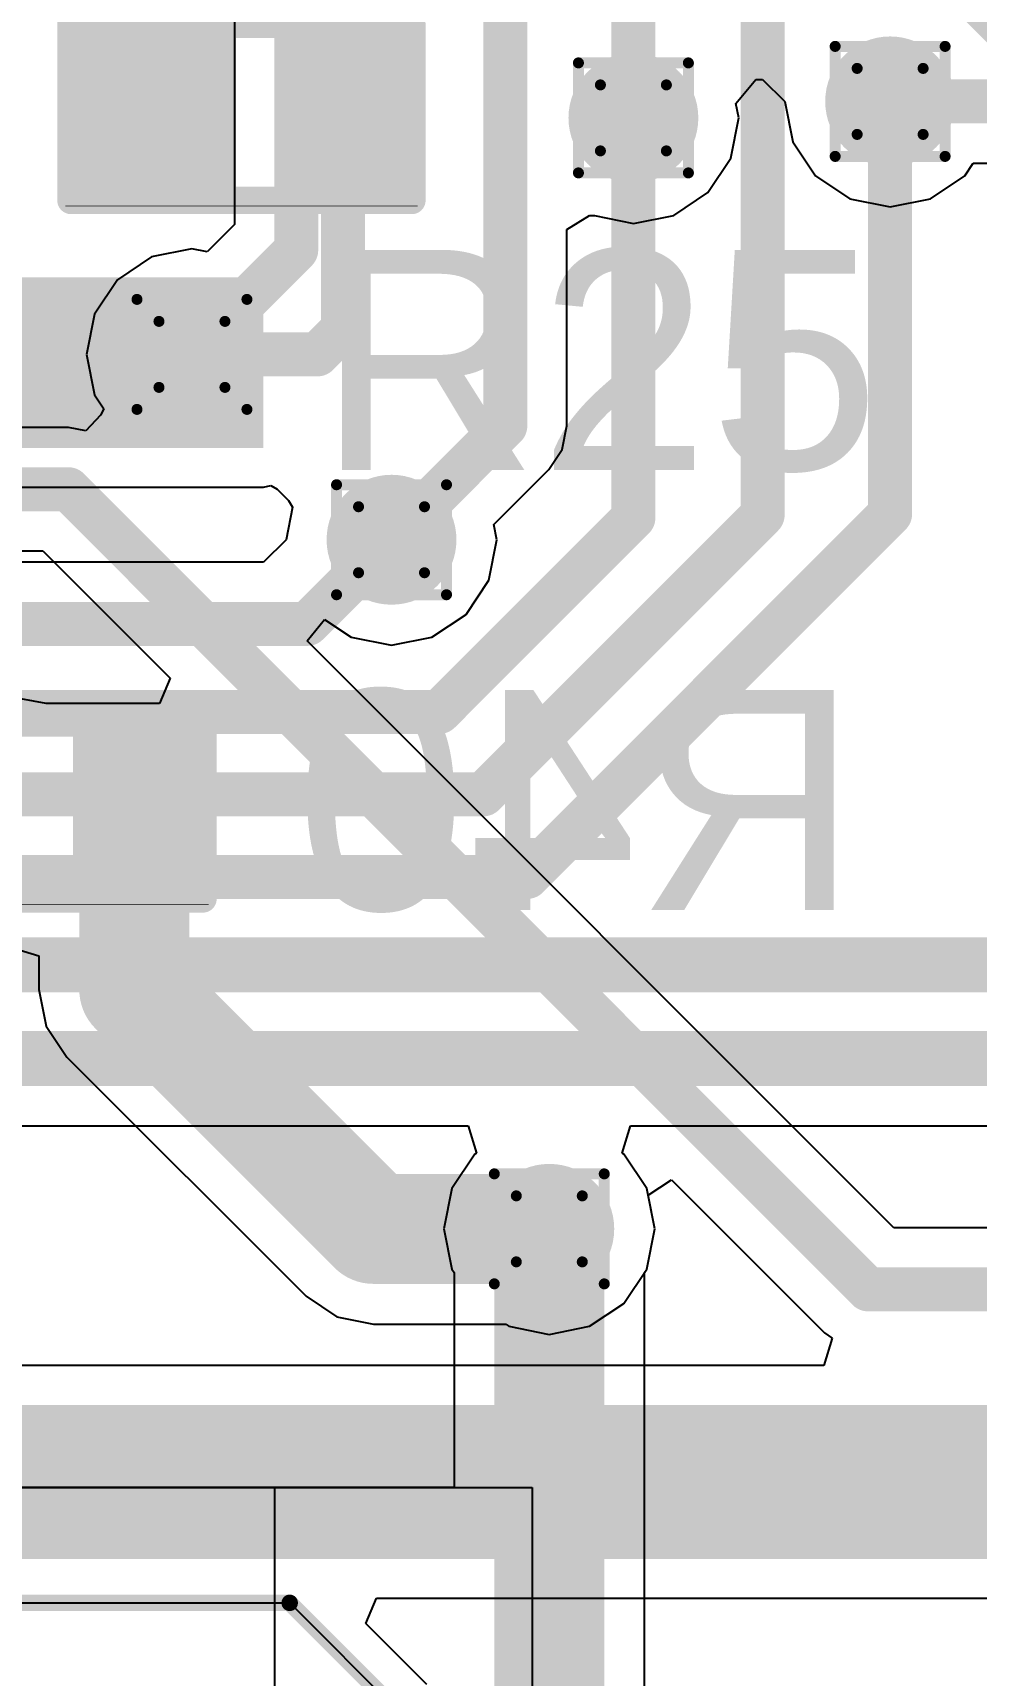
# Model space of a CAD drawing. Header units: inches. Extents: x -8 to 210, y -39 to 109.
# Drawn here: x 15.67 to 20.03, y 23.97 to 31.56 of the extents above; entities that cross this region are included whole.
import ezdxf

# ---------------------------------------------------------------- set-up
doc = ezdxf.new("R2010")
doc.units = ezdxf.units.IN
for name, color, linetype in [('Bottom Layer', 5, 'Continuous'), ('Bottom Overlay', 54, 'Continuous'), ('Bottom Paste', 16, 'Continuous'), ('Bottom Solder', 6, 'Continuous'), ('Drill Drawing', 1, 'Continuous'), ('Multi-Layer', 9, 'Continuous'), ('Top Board_outline-Bottom 3D Body', 216, 'Continuous'), ('Top Layer', 1, 'Continuous'), ('Top Overlay', 2, 'Continuous'), ('Top Paste', 8, 'Continuous'), ('Top Solder', 216, 'Continuous'), ('Via Holes', 16, 'Continuous')]:
    doc.layers.add(name, color=color, linetype=linetype)
doc.styles.add('Arial', font='', dxfattribs={"height": 0.2})
doc.styles.get('Arial').set_extended_font_data('Arial')

# ---------------------------------------------------------------- blocks, each defined once
blk = doc.blocks.new('R___0402_B_29')
at = {"layer": 'Bottom Layer'}
for points in [[(-0.2413, 0.3175), (-0.2413, -0.3175), (-0.6985, -0.3175), (-0.6985, 0.3175)], [(0.6985, 0.3175), (0.6985, -0.3175), (0.2413, -0.3175), (0.2413, 0.3175)]]:
    blk.add_hatch(color=5, dxfattribs=at).paths.add_polyline_path(points)
at = {"layer": 'Bottom Paste'}
for points in [[(-0.2413, 0.3175), (-0.2413, -0.3175), (-0.6985, -0.3175), (-0.6985, 0.3175)], [(0.6985, 0.3175), (0.6985, -0.3175), (0.2413, -0.3175), (0.2413, 0.3175)]]:
    blk.add_hatch(color=16, dxfattribs=at).paths.add_polyline_path(points)
at = {"layer": 'Bottom Solder'}
for points in [[(-0.1863, 0.3725), (-0.1863, -0.3725), (-0.7535, -0.3725), (-0.7535, 0.3725)], [(0.7535, 0.3725), (0.7535, -0.3725), (0.1863, -0.3725), (0.1863, 0.3725)]]:
    blk.add_hatch(color=6, dxfattribs=at).paths.add_polyline_path(points)
at = {"layer": 'Bottom Overlay'}
for points in [[(-0.7874, 0.4064, 0.127, 0.127, 0), (-0.7874, -0.4064, 0.127, 0.127, 0)], [(0.7874, 0.4064, 0.127, 0.127, 0), (-0.7874, 0.4064, 0.127, 0.127, 0)], [(0.7874, 0.4064, 0.127, 0.127, 0), (0.7874, -0.4064, 0.127, 0.127, 0)], [(0.8128, 0.4318, 0.00323, 0.00323, 0), (-0.8128, 0.4318, 0.00323, 0.00323, 0)], [(0.7874, -0.4064, 0.127, 0.127, 0), (-0.7874, -0.4064, 0.127, 0.127, 0)]]:
    blk.add_lwpolyline(points, format="xyseb", dxfattribs=at)
for points in [[(-0.8191, 0.4064, 0.0635, 0.0635, 1), (-0.7556, 0.4064, 0.0635, 0.0635, 1)], [(-0.8191, 0.4064, 0.0635, 0.0635, 1), (-0.7556, 0.4064, 0.0635, 0.0635, 1)], [(0.7556, 0.4064, 0.0635, 0.0635, 1), (0.8191, 0.4064, 0.0635, 0.0635, 1)], [(0.7556, 0.4064, 0.0635, 0.0635, 1), (0.8191, 0.4064, 0.0635, 0.0635, 1)], [(-0.8136, 0.4318, 0.00161, 0.00161, 1), (-0.812, 0.4318, 0.00161, 0.00161, 1)], [(0.812, 0.4318, 0.00161, 0.00161, 1), (0.8136, 0.4318, 0.00161, 0.00161, 1)], [(-0.8191, -0.4064, 0.0635, 0.0635, 1), (-0.7556, -0.4064, 0.0635, 0.0635, 1)], [(-0.8191, -0.4064, 0.0635, 0.0635, 1), (-0.7556, -0.4064, 0.0635, 0.0635, 1)], [(0.7556, -0.4064, 0.0635, 0.0635, 1), (0.8191, -0.4064, 0.0635, 0.0635, 1)], [(0.7556, -0.4064, 0.0635, 0.0635, 1), (0.8191, -0.4064, 0.0635, 0.0635, 1)]]:
    blk.add_lwpolyline(points, format="xyseb", close=True, dxfattribs=at)
blk = doc.blocks.new('R___0402_44')
at = {"layer": 'Top Layer'}
for points in [[(-0.6985, -0.3175), (-0.6985, 0.3175), (-0.2413, 0.3175), (-0.2413, -0.3175)], [(0.2413, -0.3175), (0.2413, 0.3175), (0.6985, 0.3175), (0.6985, -0.3175)]]:
    blk.add_hatch(color=1, dxfattribs=at).paths.add_polyline_path(points)
at = {"layer": 'Top Paste'}
for points in [[(-0.6985, -0.3175), (-0.6985, 0.3175), (-0.2413, 0.3175), (-0.2413, -0.3175)], [(0.2413, -0.3175), (0.2413, 0.3175), (0.6985, 0.3175), (0.6985, -0.3175)]]:
    blk.add_hatch(color=8, dxfattribs=at).paths.add_polyline_path(points)
at = {"layer": 'Top Solder'}
for points in [[(-0.7535, -0.3725), (-0.7535, 0.3725), (-0.1863, 0.3725), (-0.1863, -0.3725)], [(0.1863, -0.3725), (0.1863, 0.3725), (0.7535, 0.3725), (0.7535, -0.3725)]]:
    blk.add_hatch(color=216, dxfattribs=at).paths.add_polyline_path(points)
at = {"layer": 'Top Overlay'}
for points in [[(-0.7874, -0.4064, 0.127, 0.127, 0), (-0.7874, 0.4064, 0.127, 0.127, 0)], [(-0.7874, 0.4064, 0.127, 0.127, 0), (0.7874, 0.4064, 0.127, 0.127, 0)], [(0.7874, -0.4064, 0.127, 0.127, 0), (0.7874, 0.4064, 0.127, 0.127, 0)], [(-0.7874, -0.4064, 0.127, 0.127, 0), (0.7874, -0.4064, 0.127, 0.127, 0)], [(-0.8128, -0.4318, 0.00323, 0.00323, 0), (0.8128, -0.4318, 0.00323, 0.00323, 0)]]:
    blk.add_lwpolyline(points, format="xyseb", dxfattribs=at)
for points in [[(-0.8191, 0.4064, 0.0635, 0.0635, 1), (-0.7556, 0.4064, 0.0635, 0.0635, 1)], [(-0.8191, 0.4064, 0.0635, 0.0635, 1), (-0.7556, 0.4064, 0.0635, 0.0635, 1)], [(0.7556, 0.4064, 0.0635, 0.0635, 1), (0.8191, 0.4064, 0.0635, 0.0635, 1)], [(0.7556, 0.4064, 0.0635, 0.0635, 1), (0.8191, 0.4064, 0.0635, 0.0635, 1)], [(-0.8191, -0.4064, 0.0635, 0.0635, 1), (-0.7556, -0.4064, 0.0635, 0.0635, 1)], [(-0.8191, -0.4064, 0.0635, 0.0635, 1), (-0.7556, -0.4064, 0.0635, 0.0635, 1)], [(0.7556, -0.4064, 0.0635, 0.0635, 1), (0.8191, -0.4064, 0.0635, 0.0635, 1)], [(0.7556, -0.4064, 0.0635, 0.0635, 1), (0.8191, -0.4064, 0.0635, 0.0635, 1)], [(-0.8136, -0.4318, 0.00161, 0.00161, 1), (-0.812, -0.4318, 0.00161, 0.00161, 1)], [(0.812, -0.4318, 0.00161, 0.00161, 1), (0.8136, -0.4318, 0.00161, 0.00161, 1)]]:
    blk.add_lwpolyline(points, format="xyseb", close=True, dxfattribs=at)

msp = doc.modelspace()

# ---------------------------------------------------------------- hatches: boundary and pattern name
at = {"layer": 'Bottom Layer'}
h = msp.add_hatch(color=5, dxfattribs=at)
edge = h.paths.add_edge_path()
edge.add_arc((19.6342, 31.242), 0.3, 0, 360)
h = msp.add_hatch(color=5, dxfattribs=at)
edge = h.paths.add_edge_path()
edge.add_arc((18.448, 31.1658), 0.3, 0, 360)
h = msp.add_hatch(color=5, dxfattribs=at)
edge = h.paths.add_edge_path()
edge.add_arc((16.4084, 30.0736), 0.3, 0, 360)
h = msp.add_hatch(color=5, dxfattribs=at)
edge = h.paths.add_edge_path()
edge.add_arc((17.3304, 29.2176), 0.3, 0, 360)
h = msp.add_hatch(color=5, dxfattribs=at)
edge = h.paths.add_edge_path()
edge.add_arc((18.0594, 26.035), 0.3, 0, 360)
msp.add_hatch(color=5, dxfattribs=at).paths.add_polyline_path([(31.1658, 24.511), (31.1658, 25.2222), (13.7618, 25.2222), (13.7618, 24.511)])
at = {"layer": 'Top Layer'}
for points in [[(15.875, 30.734), (16.6116, 30.734), (16.6116, 32.6898), (15.875, 32.6898)], [(14.4018, 29.6418), (16.7386, 29.6418), (16.7386, 30.4292), (14.4018, 30.4292)]]:
    msp.add_hatch(color=1, dxfattribs=at).paths.add_polyline_path(points)
h = msp.add_hatch(color=1, dxfattribs=at)
edge = h.paths.add_edge_path()
edge.add_arc((19.6342, 31.242), 0.3, 0, 360)
h = msp.add_hatch(color=1, dxfattribs=at)
edge = h.paths.add_edge_path()
edge.add_arc((18.448, 31.1658), 0.3, 0, 360)
h = msp.add_hatch(color=1, dxfattribs=at)
edge = h.paths.add_edge_path()
edge.add_arc((16.4084, 30.0736), 0.3, 0, 360)
h = msp.add_hatch(color=1, dxfattribs=at)
edge = h.paths.add_edge_path()
edge.add_arc((17.3304, 29.2176), 0.3, 0, 360)
h = msp.add_hatch(color=1, dxfattribs=at)
edge = h.paths.add_edge_path()
edge.add_arc((18.0594, 26.035), 0.3, 0, 360)
at = {"layer": 'Via Holes'}
h = msp.add_hatch(color=7, dxfattribs=at)
edge = h.paths.add_edge_path()
edge.add_arc((19.6342, 31.242), 0.15, 0, 360)
h = msp.add_hatch(color=7, dxfattribs=at)
edge = h.paths.add_edge_path()
edge.add_arc((18.448, 31.1658), 0.15, 0, 360)
h = msp.add_hatch(color=7, dxfattribs=at)
edge = h.paths.add_edge_path()
edge.add_arc((16.4084, 30.0736), 0.15, 0, 360)
h = msp.add_hatch(color=7, dxfattribs=at)
edge = h.paths.add_edge_path()
edge.add_arc((17.3304, 29.2176), 0.15, 0, 360)
h = msp.add_hatch(color=7, dxfattribs=at)
edge = h.paths.add_edge_path()
edge.add_arc((18.0594, 26.035), 0.15, 0, 360)

# ---------------------------------------------------------------- linework, layer by layer
at = {"layer": 'Bottom Layer'}
for p, q in [((16.6053, 34.2385), (16.6053, 30.6734)), ((18.9219, 31.2327), (19.0137, 31.3432)), ((19.0137, 31.3432), (19.0452, 31.3437)), ((19.0452, 31.3437), (19.147, 31.242)), ((18.9352, 31.1658), (18.9219, 31.2327)), ((19.147, 31.242), (19.1841, 31.0556)), ((18.8981, 30.9794), (18.9352, 31.1658)), ((19.1841, 31.0556), (19.2897, 30.8975)), ((18.7925, 30.8213), (18.8981, 30.9794)), ((19.9787, 30.8975), (20.0185, 30.9571)), ((20.0185, 30.9571), (21.4786, 30.9571)), ((19.2897, 30.8975), (19.4478, 30.7919)), ((19.8206, 30.7919), (19.9787, 30.8975)), ((18.6344, 30.7157), (18.7925, 30.8213)), ((19.4478, 30.7919), (19.6342, 30.7548)), ((19.6342, 30.7548), (19.8206, 30.7919)), ((16.6053, 30.6734), (16.4787, 30.5468)), ((18.1411, 30.6503), (18.2457, 30.7154)), ((18.1411, 29.7434), (18.1411, 30.6503)), ((18.2457, 30.7154), (18.2681, 30.7144)), ((18.2681, 30.7144), (18.448, 30.6786)), ((18.448, 30.6786), (18.6344, 30.7157)), ((16.222, 30.5237), (16.0639, 30.4181)), ((16.4084, 30.5608), (16.222, 30.5237)), ((16.4787, 30.5468), (16.4084, 30.5608)), ((16.0639, 30.4181), (15.9583, 30.26)), ((15.9583, 30.26), (15.9212, 30.0736)), ((15.9212, 30.0736), (15.9583, 29.8872)), ((15.9583, 29.8872), (16.0013, 29.8229)), ((16.0013, 29.8229), (15.9864, 29.7936)), ((15.8372, 29.7359), (11.5095, 29.7359)), ((15.9173, 29.72), (15.8372, 29.7359)), ((15.8372, 29.7359), (15.8372, 29.7359)), ((15.9864, 29.7936), (15.9173, 29.72)), ((18.1194, 29.6344), (18.1411, 29.7434)), ((18.1411, 29.7434), (18.1411, 29.7434)), ((18.0576, 29.542), (18.1194, 29.6344)), ((17.8036, 29.2879), (18.0576, 29.542)), ((18.0576, 29.542), (18.0576, 29.542)), ((17.8176, 29.2176), (17.8036, 29.2879)), ((17.7805, 29.0312), (17.8176, 29.2176)), ((11.5095, 29.1661), (15.7192, 29.1661)), ((15.7192, 29.1661), (16.3073, 28.578)), ((17.6749, 28.8731), (17.7805, 29.0312)), ((16.9399, 28.7511), (17.0209, 28.8498)), ((17.0209, 28.8498), (17.144, 28.7675)), ((17.5168, 28.7675), (17.6749, 28.8731)), ((19.6506, 26.0405), (16.9399, 28.7511)), ((17.144, 28.7675), (17.3304, 28.7305)), ((17.3304, 28.7305), (17.5168, 28.7675)), ((16.3073, 28.578), (16.2587, 28.4607)), ((15.7353, 28.4607), (15.6175, 28.483)), ((15.7466, 28.4607), (15.7353, 28.4607)), ((16.2587, 28.4607), (15.7466, 28.4607)), ((15.5744, 27.3338), (15.7014, 27.2953)), ((15.7014, 27.2953), (15.7014, 27.1399)), ((15.7014, 27.1399), (15.735, 26.9714)), ((15.735, 26.9714), (15.8304, 26.8286)), ((15.8304, 26.8286), (16.9353, 25.7237)), ((18.5157, 26.19), (18.6238, 26.2615)), ((18.6238, 26.2615), (19.3312, 25.5542)), ((18.5466, 26.035), (18.5157, 26.19)), ((18.5095, 25.8486), (18.5466, 26.035)), ((28.1653, 26.0405), (19.6506, 26.0405)), ((18.4039, 25.6905), (18.5095, 25.8486)), ((16.9353, 25.7237), (17.0781, 25.6283)), ((18.2458, 25.5849), (18.4039, 25.6905)), ((17.0781, 25.6283), (17.2466, 25.5947)), ((17.2466, 25.5947), (17.8583, 25.5947)), ((17.8583, 25.5947), (17.873, 25.5849)), ((17.873, 25.5849), (18.0594, 25.5478)), ((18.0594, 25.5478), (18.2458, 25.5849)), ((19.3666, 25.5305), (19.3281, 25.4035)), ((19.3312, 25.5542), (19.3312, 25.5542)), ((19.3312, 25.5542), (19.3666, 25.5305)), ((19.3281, 25.4035), (14.697, 25.4035)), ((0, 24.8412), (16.7894, 24.8412)), ((16.7894, 24.8412), (16.7894, 0.6858)), ((17.2118, 24.2124), (17.2604, 24.3297)), ((17.2604, 24.3297), (31.1658, 24.3297)), ((17.4928, 23.9314), (17.2118, 24.2124))]:
    msp.add_line(p, q, dxfattribs=at)
for points in [[(16.8902, 30.5554, 0.2032, 0.2032, 0), (16.8902, 34.2638, 0.2032, 0.2032, 0)], [(17.8562, 29.7434, 0.2032, 0.2032, 0), (17.8562, 32.8676, 0.2032, 0.2032, 0)], [(18.448, 31.1658, 0.2032, 0.2032, 0), (18.448, 32.1894, 0.2032, 0.2032, 0)], [(19.6342, 31.242, 0.2032, 0.2032, 0), (59.6392, 31.242, 0.2032, 0.2032, 0)], [(16.4084, 30.0736, 0.2032, 0.2032, 0), (16.8902, 30.5554, 0.2032, 0.2032, 0)], [(17.3304, 29.2176, 0.2032, 0.2032, 0), (17.8562, 29.7434, 0.2032, 0.2032, 0)], [(11.1252, 29.451, 0.2032, 0.2032, 0), (15.8372, 29.451, 0.2032, 0.2032, 0)], [(15.8372, 29.451, 0.2032, 0.2032, 0), (19.5326, 25.7556, 0.2032, 0.2032, 0)], [(16.1417, 27.1399, 0.508, 0.508, 0), (16.1417, 27.9654, 0.508, 0.508, 0)], [(16.1417, 27.1399, 0.508, 0.508, 0), (17.2466, 26.035, 0.508, 0.508, 0)], [(17.2466, 26.035, 0.508, 0.508, 0), (18.0594, 26.035, 0.508, 0.508, 0)], [(19.5326, 25.7556, 0.2032, 0.2032, 0), (28.5496, 25.7556, 0.2032, 0.2032, 0)]]:
    msp.add_lwpolyline(points, format="xyseb", dxfattribs=at)
for points in [[(19.5834, 31.242, 0.1016, 0.1016, 1), (19.685, 31.242, 0.1016, 0.1016, 1)], [(18.3972, 31.1658, 0.1016, 0.1016, 1), (18.4988, 31.1658, 0.1016, 0.1016, 1)], [(16.8394, 30.5554, 0.1016, 0.1016, 1), (16.941, 30.5554, 0.1016, 0.1016, 1)], [(16.8394, 30.5554, 0.1016, 0.1016, 1), (16.941, 30.5554, 0.1016, 0.1016, 1)], [(16.3576, 30.0736, 0.1016, 0.1016, 1), (16.4592, 30.0736, 0.1016, 0.1016, 1)], [(17.8054, 29.7434, 0.1016, 0.1016, 1), (17.907, 29.7434, 0.1016, 0.1016, 1)], [(17.8054, 29.7434, 0.1016, 0.1016, 1), (17.907, 29.7434, 0.1016, 0.1016, 1)], [(15.7864, 29.451, 0.1016, 0.1016, 1), (15.888, 29.451, 0.1016, 0.1016, 1)], [(15.7864, 29.451, 0.1016, 0.1016, 1), (15.888, 29.451, 0.1016, 0.1016, 1)], [(17.2796, 29.2176, 0.1016, 0.1016, 1), (17.3812, 29.2176, 0.1016, 0.1016, 1)], [(16.0147, 27.9654, 0.254, 0.254, 1), (16.2687, 27.9654, 0.254, 0.254, 1)], [(16.0147, 27.1399, 0.254, 0.254, 1), (16.2687, 27.1399, 0.254, 0.254, 1)], [(16.0147, 27.1399, 0.254, 0.254, 1), (16.2687, 27.1399, 0.254, 0.254, 1)], [(17.1196, 26.035, 0.254, 0.254, 1), (17.3736, 26.035, 0.254, 0.254, 1)], [(17.1196, 26.035, 0.254, 0.254, 1), (17.3736, 26.035, 0.254, 0.254, 1)], [(17.9324, 26.035, 0.254, 0.254, 1), (18.1864, 26.035, 0.254, 0.254, 1)], [(19.4818, 25.7556, 0.1016, 0.1016, 1), (19.5834, 25.7556, 0.1016, 0.1016, 1)], [(19.4818, 25.7556, 0.1016, 0.1016, 1), (19.5834, 25.7556, 0.1016, 0.1016, 1)]]:
    msp.add_lwpolyline(points, format="xyseb", close=True, dxfattribs=at)
at = {"layer": 'Drill Drawing'}
for points in [[(19.3802, 31.496, 0.0508, 0.0508, 0), (19.8882, 31.496, 0.0508, 0.0508, 0)], [(19.3802, 30.988, 0.0508, 0.0508, 0), (19.3802, 31.496, 0.0508, 0.0508, 0)], [(19.8882, 30.988, 0.0508, 0.0508, 0), (19.8882, 31.496, 0.0508, 0.0508, 0)], [(18.194, 31.4198, 0.0508, 0.0508, 0), (18.702, 31.4198, 0.0508, 0.0508, 0)], [(18.194, 30.9118, 0.0508, 0.0508, 0), (18.194, 31.4198, 0.0508, 0.0508, 0)], [(18.702, 30.9118, 0.0508, 0.0508, 0), (18.702, 31.4198, 0.0508, 0.0508, 0)], [(19.4818, 31.3944, 0.0508, 0.0508, 0), (19.7866, 31.3944, 0.0508, 0.0508, 0)], [(19.4818, 31.0896, 0.0508, 0.0508, 0), (19.4818, 31.3944, 0.0508, 0.0508, 0)], [(19.7866, 31.0896, 0.0508, 0.0508, 0), (19.7866, 31.3944, 0.0508, 0.0508, 0)], [(18.2956, 31.3182, 0.0508, 0.0508, 0), (18.6004, 31.3182, 0.0508, 0.0508, 0)], [(18.2956, 31.0134, 0.0508, 0.0508, 0), (18.2956, 31.3182, 0.0508, 0.0508, 0)], [(18.6004, 31.0134, 0.0508, 0.0508, 0), (18.6004, 31.3182, 0.0508, 0.0508, 0)], [(19.4818, 31.0896, 0.0508, 0.0508, 0), (19.7866, 31.0896, 0.0508, 0.0508, 0)], [(18.2956, 31.0134, 0.0508, 0.0508, 0), (18.6004, 31.0134, 0.0508, 0.0508, 0)], [(19.3802, 30.988, 0.0508, 0.0508, 0), (19.8882, 30.988, 0.0508, 0.0508, 0)], [(18.194, 30.9118, 0.0508, 0.0508, 0), (18.702, 30.9118, 0.0508, 0.0508, 0)], [(16.1544, 30.3276, 0.0508, 0.0508, 0), (16.6624, 30.3276, 0.0508, 0.0508, 0)], [(16.1544, 29.8196, 0.0508, 0.0508, 0), (16.1544, 30.3276, 0.0508, 0.0508, 0)], [(16.6624, 29.8196, 0.0508, 0.0508, 0), (16.6624, 30.3276, 0.0508, 0.0508, 0)], [(16.256, 30.226, 0.0508, 0.0508, 0), (16.5608, 30.226, 0.0508, 0.0508, 0)], [(16.256, 29.9212, 0.0508, 0.0508, 0), (16.256, 30.226, 0.0508, 0.0508, 0)], [(16.5608, 29.9212, 0.0508, 0.0508, 0), (16.5608, 30.226, 0.0508, 0.0508, 0)], [(16.256, 29.9212, 0.0508, 0.0508, 0), (16.5608, 29.9212, 0.0508, 0.0508, 0)], [(16.1544, 29.8196, 0.0508, 0.0508, 0), (16.6624, 29.8196, 0.0508, 0.0508, 0)], [(17.0764, 29.4716, 0.0508, 0.0508, 0), (17.5844, 29.4716, 0.0508, 0.0508, 0)], [(17.0764, 28.9636, 0.0508, 0.0508, 0), (17.0764, 29.4716, 0.0508, 0.0508, 0)], [(17.5844, 28.9636, 0.0508, 0.0508, 0), (17.5844, 29.4716, 0.0508, 0.0508, 0)], [(17.178, 29.37, 0.0508, 0.0508, 0), (17.4828, 29.37, 0.0508, 0.0508, 0)], [(17.178, 29.0652, 0.0508, 0.0508, 0), (17.178, 29.37, 0.0508, 0.0508, 0)], [(17.4828, 29.0652, 0.0508, 0.0508, 0), (17.4828, 29.37, 0.0508, 0.0508, 0)], [(17.178, 29.0652, 0.0508, 0.0508, 0), (17.4828, 29.0652, 0.0508, 0.0508, 0)], [(17.0764, 28.9636, 0.0508, 0.0508, 0), (17.5844, 28.9636, 0.0508, 0.0508, 0)], [(17.8054, 26.289, 0.0508, 0.0508, 0), (18.3134, 26.289, 0.0508, 0.0508, 0)], [(17.8054, 25.781, 0.0508, 0.0508, 0), (17.8054, 26.289, 0.0508, 0.0508, 0)], [(18.3134, 25.781, 0.0508, 0.0508, 0), (18.3134, 26.289, 0.0508, 0.0508, 0)], [(17.907, 26.1874, 0.0508, 0.0508, 0), (18.2118, 26.1874, 0.0508, 0.0508, 0)], [(17.907, 25.8826, 0.0508, 0.0508, 0), (17.907, 26.1874, 0.0508, 0.0508, 0)], [(18.2118, 25.8826, 0.0508, 0.0508, 0), (18.2118, 26.1874, 0.0508, 0.0508, 0)], [(17.907, 25.8826, 0.0508, 0.0508, 0), (18.2118, 25.8826, 0.0508, 0.0508, 0)], [(17.8054, 25.781, 0.0508, 0.0508, 0), (18.3134, 25.781, 0.0508, 0.0508, 0)]]:
    msp.add_lwpolyline(points, format="xyseb", dxfattribs=at)
for points in [[(19.3675, 31.496, 0.0254, 0.0254, 1), (19.3929, 31.496, 0.0254, 0.0254, 1)], [(19.3675, 31.496, 0.0254, 0.0254, 1), (19.3929, 31.496, 0.0254, 0.0254, 1)], [(19.8755, 31.496, 0.0254, 0.0254, 1), (19.9009, 31.496, 0.0254, 0.0254, 1)], [(19.8755, 31.496, 0.0254, 0.0254, 1), (19.9009, 31.496, 0.0254, 0.0254, 1)], [(18.1813, 31.4198, 0.0254, 0.0254, 1), (18.2067, 31.4198, 0.0254, 0.0254, 1)], [(18.1813, 31.4198, 0.0254, 0.0254, 1), (18.2067, 31.4198, 0.0254, 0.0254, 1)], [(18.6893, 31.4198, 0.0254, 0.0254, 1), (18.7147, 31.4198, 0.0254, 0.0254, 1)], [(18.6893, 31.4198, 0.0254, 0.0254, 1), (18.7147, 31.4198, 0.0254, 0.0254, 1)], [(19.4691, 31.3944, 0.0254, 0.0254, 1), (19.4945, 31.3944, 0.0254, 0.0254, 1)], [(19.4691, 31.3944, 0.0254, 0.0254, 1), (19.4945, 31.3944, 0.0254, 0.0254, 1)], [(19.7739, 31.3944, 0.0254, 0.0254, 1), (19.7993, 31.3944, 0.0254, 0.0254, 1)], [(19.7739, 31.3944, 0.0254, 0.0254, 1), (19.7993, 31.3944, 0.0254, 0.0254, 1)], [(18.2829, 31.3182, 0.0254, 0.0254, 1), (18.3083, 31.3182, 0.0254, 0.0254, 1)], [(18.2829, 31.3182, 0.0254, 0.0254, 1), (18.3083, 31.3182, 0.0254, 0.0254, 1)], [(18.5877, 31.3182, 0.0254, 0.0254, 1), (18.6131, 31.3182, 0.0254, 0.0254, 1)], [(18.5877, 31.3182, 0.0254, 0.0254, 1), (18.6131, 31.3182, 0.0254, 0.0254, 1)], [(19.4691, 31.0896, 0.0254, 0.0254, 1), (19.4945, 31.0896, 0.0254, 0.0254, 1)], [(19.4691, 31.0896, 0.0254, 0.0254, 1), (19.4945, 31.0896, 0.0254, 0.0254, 1)], [(19.7739, 31.0896, 0.0254, 0.0254, 1), (19.7993, 31.0896, 0.0254, 0.0254, 1)], [(19.7739, 31.0896, 0.0254, 0.0254, 1), (19.7993, 31.0896, 0.0254, 0.0254, 1)], [(18.2829, 31.0134, 0.0254, 0.0254, 1), (18.3083, 31.0134, 0.0254, 0.0254, 1)], [(18.2829, 31.0134, 0.0254, 0.0254, 1), (18.3083, 31.0134, 0.0254, 0.0254, 1)], [(18.5877, 31.0134, 0.0254, 0.0254, 1), (18.6131, 31.0134, 0.0254, 0.0254, 1)], [(18.5877, 31.0134, 0.0254, 0.0254, 1), (18.6131, 31.0134, 0.0254, 0.0254, 1)], [(19.3675, 30.988, 0.0254, 0.0254, 1), (19.3929, 30.988, 0.0254, 0.0254, 1)], [(19.3675, 30.988, 0.0254, 0.0254, 1), (19.3929, 30.988, 0.0254, 0.0254, 1)], [(19.8755, 30.988, 0.0254, 0.0254, 1), (19.9009, 30.988, 0.0254, 0.0254, 1)], [(19.8755, 30.988, 0.0254, 0.0254, 1), (19.9009, 30.988, 0.0254, 0.0254, 1)], [(18.1813, 30.9118, 0.0254, 0.0254, 1), (18.2067, 30.9118, 0.0254, 0.0254, 1)], [(18.1813, 30.9118, 0.0254, 0.0254, 1), (18.2067, 30.9118, 0.0254, 0.0254, 1)], [(18.6893, 30.9118, 0.0254, 0.0254, 1), (18.7147, 30.9118, 0.0254, 0.0254, 1)], [(18.6893, 30.9118, 0.0254, 0.0254, 1), (18.7147, 30.9118, 0.0254, 0.0254, 1)], [(16.1417, 30.3276, 0.0254, 0.0254, 1), (16.1671, 30.3276, 0.0254, 0.0254, 1)], [(16.1417, 30.3276, 0.0254, 0.0254, 1), (16.1671, 30.3276, 0.0254, 0.0254, 1)], [(16.6497, 30.3276, 0.0254, 0.0254, 1), (16.6751, 30.3276, 0.0254, 0.0254, 1)], [(16.6497, 30.3276, 0.0254, 0.0254, 1), (16.6751, 30.3276, 0.0254, 0.0254, 1)], [(16.2433, 30.226, 0.0254, 0.0254, 1), (16.2687, 30.226, 0.0254, 0.0254, 1)], [(16.2433, 30.226, 0.0254, 0.0254, 1), (16.2687, 30.226, 0.0254, 0.0254, 1)], [(16.5481, 30.226, 0.0254, 0.0254, 1), (16.5735, 30.226, 0.0254, 0.0254, 1)], [(16.5481, 30.226, 0.0254, 0.0254, 1), (16.5735, 30.226, 0.0254, 0.0254, 1)], [(16.2433, 29.9212, 0.0254, 0.0254, 1), (16.2687, 29.9212, 0.0254, 0.0254, 1)], [(16.2433, 29.9212, 0.0254, 0.0254, 1), (16.2687, 29.9212, 0.0254, 0.0254, 1)], [(16.5481, 29.9212, 0.0254, 0.0254, 1), (16.5735, 29.9212, 0.0254, 0.0254, 1)], [(16.5481, 29.9212, 0.0254, 0.0254, 1), (16.5735, 29.9212, 0.0254, 0.0254, 1)], [(16.1417, 29.8196, 0.0254, 0.0254, 1), (16.1671, 29.8196, 0.0254, 0.0254, 1)], [(16.1417, 29.8196, 0.0254, 0.0254, 1), (16.1671, 29.8196, 0.0254, 0.0254, 1)], [(16.6497, 29.8196, 0.0254, 0.0254, 1), (16.6751, 29.8196, 0.0254, 0.0254, 1)], [(16.6497, 29.8196, 0.0254, 0.0254, 1), (16.6751, 29.8196, 0.0254, 0.0254, 1)], [(17.0637, 29.4716, 0.0254, 0.0254, 1), (17.0891, 29.4716, 0.0254, 0.0254, 1)], [(17.0637, 29.4716, 0.0254, 0.0254, 1), (17.0891, 29.4716, 0.0254, 0.0254, 1)], [(17.5717, 29.4716, 0.0254, 0.0254, 1), (17.5971, 29.4716, 0.0254, 0.0254, 1)], [(17.5717, 29.4716, 0.0254, 0.0254, 1), (17.5971, 29.4716, 0.0254, 0.0254, 1)], [(17.1653, 29.37, 0.0254, 0.0254, 1), (17.1907, 29.37, 0.0254, 0.0254, 1)], [(17.1653, 29.37, 0.0254, 0.0254, 1), (17.1907, 29.37, 0.0254, 0.0254, 1)], [(17.4701, 29.37, 0.0254, 0.0254, 1), (17.4955, 29.37, 0.0254, 0.0254, 1)], [(17.4701, 29.37, 0.0254, 0.0254, 1), (17.4955, 29.37, 0.0254, 0.0254, 1)], [(17.1653, 29.0652, 0.0254, 0.0254, 1), (17.1907, 29.0652, 0.0254, 0.0254, 1)], [(17.1653, 29.0652, 0.0254, 0.0254, 1), (17.1907, 29.0652, 0.0254, 0.0254, 1)], [(17.4701, 29.0652, 0.0254, 0.0254, 1), (17.4955, 29.0652, 0.0254, 0.0254, 1)], [(17.4701, 29.0652, 0.0254, 0.0254, 1), (17.4955, 29.0652, 0.0254, 0.0254, 1)], [(17.0637, 28.9636, 0.0254, 0.0254, 1), (17.0891, 28.9636, 0.0254, 0.0254, 1)], [(17.0637, 28.9636, 0.0254, 0.0254, 1), (17.0891, 28.9636, 0.0254, 0.0254, 1)], [(17.5717, 28.9636, 0.0254, 0.0254, 1), (17.5971, 28.9636, 0.0254, 0.0254, 1)], [(17.5717, 28.9636, 0.0254, 0.0254, 1), (17.5971, 28.9636, 0.0254, 0.0254, 1)], [(17.7927, 26.289, 0.0254, 0.0254, 1), (17.8181, 26.289, 0.0254, 0.0254, 1)], [(17.7927, 26.289, 0.0254, 0.0254, 1), (17.8181, 26.289, 0.0254, 0.0254, 1)], [(18.3007, 26.289, 0.0254, 0.0254, 1), (18.3261, 26.289, 0.0254, 0.0254, 1)], [(18.3007, 26.289, 0.0254, 0.0254, 1), (18.3261, 26.289, 0.0254, 0.0254, 1)], [(17.8943, 26.1874, 0.0254, 0.0254, 1), (17.9197, 26.1874, 0.0254, 0.0254, 1)], [(17.8943, 26.1874, 0.0254, 0.0254, 1), (17.9197, 26.1874, 0.0254, 0.0254, 1)], [(18.1991, 26.1874, 0.0254, 0.0254, 1), (18.2245, 26.1874, 0.0254, 0.0254, 1)], [(18.1991, 26.1874, 0.0254, 0.0254, 1), (18.2245, 26.1874, 0.0254, 0.0254, 1)], [(17.8943, 25.8826, 0.0254, 0.0254, 1), (17.9197, 25.8826, 0.0254, 0.0254, 1)], [(17.8943, 25.8826, 0.0254, 0.0254, 1), (17.9197, 25.8826, 0.0254, 0.0254, 1)], [(18.1991, 25.8826, 0.0254, 0.0254, 1), (18.2245, 25.8826, 0.0254, 0.0254, 1)], [(18.1991, 25.8826, 0.0254, 0.0254, 1), (18.2245, 25.8826, 0.0254, 0.0254, 1)], [(17.7927, 25.781, 0.0254, 0.0254, 1), (17.8181, 25.781, 0.0254, 0.0254, 1)], [(17.7927, 25.781, 0.0254, 0.0254, 1), (17.8181, 25.781, 0.0254, 0.0254, 1)], [(18.3007, 25.781, 0.0254, 0.0254, 1), (18.3261, 25.781, 0.0254, 0.0254, 1)], [(18.3007, 25.781, 0.0254, 0.0254, 1), (18.3261, 25.781, 0.0254, 0.0254, 1)]]:
    msp.add_lwpolyline(points, format="xyseb", close=True, dxfattribs=at)
at = {"layer": 'Multi-Layer'}
for p, q in [((11.0212, 24.3078), (16.86, 24.3078)), ((16.86, 24.3078), (17.3646, 23.8032))]:
    msp.add_line(p, q, dxfattribs=at)
at = {"layer": 'Top Board_outline-Bottom 3D Body'}
for points in [[(11.0212, 24.3078, 0.0762, 0.0762, 0), (16.86, 24.3078, 0.0762, 0.0762, 0)], [(16.86, 24.3078, 0.0762, 0.0762, 0), (17.3646, 23.8032, 0.0762, 0.0762, 0)]]:
    msp.add_lwpolyline(points, format="xyseb", dxfattribs=at)
msp.add_lwpolyline([(16.8409, 24.3078, 0.0381, 0.0381, 1), (16.879, 24.3078, 0.0381, 0.0381, 1)], format="xyseb", close=True, dxfattribs=at)
msp.add_lwpolyline([(16.8409, 24.3078, 0.0381, 0.0381, 1), (16.879, 24.3078, 0.0381, 0.0381, 1)], format="xyseb", close=True, dxfattribs=at)
at = {"layer": 'Top Layer'}
for p, q in [((14.4018, 29.4605), (16.7386, 29.4605)), ((16.7386, 29.4605), (16.7733, 29.4674)), ((16.7733, 29.4674), (16.8019, 29.4505)), ((16.8019, 29.4505), (16.8538, 29.3992)), ((16.8731, 29.3676), (16.8433, 29.2176)), ((16.8538, 29.3992), (16.8731, 29.3676)), ((16.8433, 29.2176), (16.7385, 29.1139)), ((16.7385, 29.1139), (11.6093, 29.1139)), ((14.7972, 26.5116), (17.6841, 26.5116)), ((17.6841, 26.5116), (17.7226, 26.3846)), ((18.3962, 26.3846), (18.4347, 26.5116)), ((18.4347, 26.5116), (28.4717, 26.5116)), ((17.7149, 26.3795), (17.6093, 26.2214)), ((17.7226, 26.3846), (17.7149, 26.3795)), ((18.4039, 26.3795), (18.3962, 26.3846)), ((18.5095, 26.2214), (18.4039, 26.3795)), ((17.6093, 26.2214), (17.5722, 26.035)), ((18.5466, 26.035), (18.5095, 26.2214)), ((17.5722, 26.035), (17.6093, 25.8486)), ((18.5095, 25.8486), (18.5466, 26.035)), ((17.6093, 25.8486), (17.6191, 25.8339)), ((17.6191, 25.8339), (17.6191, 24.8412)), ((18.4997, 25.8339), (18.5095, 25.8486)), ((18.4997, 23.3659), (18.4997, 25.8339)), ((0, 24.8412), (17.9797, 24.8412)), ((17.6191, 24.8412), (14.6812, 24.8412)), ((17.9797, 24.8412), (17.9797, 0.6858))]:
    msp.add_line(p, q, dxfattribs=at)
for points in [[(19.5024, 32.2374, 0.2032, 0.2032, 0), (22.2758, 29.464, 0.2032, 0.2032, 0)], [(19.0452, 29.3322, 0.2032, 0.2032, 0), (19.0452, 31.8752, 0.2032, 0.2032, 0)], [(19.6342, 29.337, 0.2032, 0.2032, 0), (19.6342, 31.242, 0.2032, 0.2032, 0)], [(17.1069, 30.1926, 0.2032, 0.2032, 0), (17.1069, 31.1912, 0.2032, 0.2032, 0)], [(18.448, 29.3192, 0.2032, 0.2032, 0), (18.448, 31.1658, 0.2032, 0.2032, 0)], [(16.9879, 30.0736, 0.2032, 0.2032, 0), (17.1069, 30.1926, 0.2032, 0.2032, 0)], [(16.4084, 30.0736, 0.2032, 0.2032, 0), (16.9879, 30.0736, 0.2032, 0.2032, 0)], [(17.7546, 28.0416, 0.2032, 0.2032, 0), (19.0452, 29.3322, 0.2032, 0.2032, 0)], [(17.9578, 27.6606, 0.2032, 0.2032, 0), (19.6342, 29.337, 0.2032, 0.2032, 0)], [(17.5514, 28.4226, 0.2032, 0.2032, 0), (18.448, 29.3192, 0.2032, 0.2032, 0)], [(16.9418, 28.829, 0.2032, 0.2032, 0), (17.3304, 29.2176, 0.2032, 0.2032, 0)], [(10.1092, 28.829, 0.2032, 0.2032, 0), (16.9418, 28.829, 0.2032, 0.2032, 0)], [(9.9768, 28.4226, 0.2032, 0.2032, 0), (17.5514, 28.4226, 0.2032, 0.2032, 0)], [(9.819, 28.0416, 0.2032, 0.2032, 0), (17.7546, 28.0416, 0.2032, 0.2032, 0)], [(9.6612, 27.6606, 0.2032, 0.2032, 0), (17.9578, 27.6606, 0.2032, 0.2032, 0)], [(9.4928, 27.2542, 0.254, 0.254, 0), (28.9052, 27.2542, 0.254, 0.254, 0)], [(9.2456, 26.8224, 0.254, 0.254, 0), (28.6004, 26.8224, 0.254, 0.254, 0)], [(18.0594, 23.1648, 0.508, 0.508, 0), (18.0594, 26.035, 0.508, 0.508, 0)]]:
    msp.add_lwpolyline(points, format="xyseb", dxfattribs=at)
for points in [[(19.5834, 31.242, 0.1016, 0.1016, 1), (19.685, 31.242, 0.1016, 0.1016, 1)], [(17.0561, 31.1912, 0.1016, 0.1016, 1), (17.1577, 31.1912, 0.1016, 0.1016, 1)], [(18.3972, 31.1658, 0.1016, 0.1016, 1), (18.4988, 31.1658, 0.1016, 0.1016, 1)], [(17.0561, 30.1926, 0.1016, 0.1016, 1), (17.1577, 30.1926, 0.1016, 0.1016, 1)], [(17.0561, 30.1926, 0.1016, 0.1016, 1), (17.1577, 30.1926, 0.1016, 0.1016, 1)], [(16.3576, 30.0736, 0.1016, 0.1016, 1), (16.4592, 30.0736, 0.1016, 0.1016, 1)], [(16.9371, 30.0736, 0.1016, 0.1016, 1), (17.0387, 30.0736, 0.1016, 0.1016, 1)], [(16.9371, 30.0736, 0.1016, 0.1016, 1), (17.0387, 30.0736, 0.1016, 0.1016, 1)], [(18.9944, 29.3322, 0.1016, 0.1016, 1), (19.096, 29.3322, 0.1016, 0.1016, 1)], [(18.9944, 29.3322, 0.1016, 0.1016, 1), (19.096, 29.3322, 0.1016, 0.1016, 1)], [(19.5834, 29.337, 0.1016, 0.1016, 1), (19.685, 29.337, 0.1016, 0.1016, 1)], [(19.5834, 29.337, 0.1016, 0.1016, 1), (19.685, 29.337, 0.1016, 0.1016, 1)], [(18.3972, 29.3192, 0.1016, 0.1016, 1), (18.4988, 29.3192, 0.1016, 0.1016, 1)], [(18.3972, 29.3192, 0.1016, 0.1016, 1), (18.4988, 29.3192, 0.1016, 0.1016, 1)], [(17.2796, 29.2176, 0.1016, 0.1016, 1), (17.3812, 29.2176, 0.1016, 0.1016, 1)], [(16.891, 28.829, 0.1016, 0.1016, 1), (16.9926, 28.829, 0.1016, 0.1016, 1)], [(16.891, 28.829, 0.1016, 0.1016, 1), (16.9926, 28.829, 0.1016, 0.1016, 1)], [(17.5006, 28.4226, 0.1016, 0.1016, 1), (17.6022, 28.4226, 0.1016, 0.1016, 1)], [(17.5006, 28.4226, 0.1016, 0.1016, 1), (17.6022, 28.4226, 0.1016, 0.1016, 1)], [(17.7038, 28.0416, 0.1016, 0.1016, 1), (17.8054, 28.0416, 0.1016, 0.1016, 1)], [(17.7038, 28.0416, 0.1016, 0.1016, 1), (17.8054, 28.0416, 0.1016, 0.1016, 1)], [(17.907, 27.6606, 0.1016, 0.1016, 1), (18.0086, 27.6606, 0.1016, 0.1016, 1)], [(17.907, 27.6606, 0.1016, 0.1016, 1), (18.0086, 27.6606, 0.1016, 0.1016, 1)], [(17.9324, 26.035, 0.254, 0.254, 1), (18.1864, 26.035, 0.254, 0.254, 1)]]:
    msp.add_lwpolyline(points, format="xyseb", close=True, dxfattribs=at)

# ---------------------------------------------------------------- block references
msp.add_blockref('R___0402_44', (16.637, 31.1912))
at = {"rotation": 180}
msp.add_blockref('R___0402_B_29', (15.6718, 27.9654), dxfattribs=at)

# ---------------------------------------------------------------- texts
at = {"layer": 'Bottom Overlay', "style": 'Arial', "text_generation_flag": 2}
msp.add_text('R40', height=1.016, dxfattribs=at).set_placement((19.4898, 27.5084))
at = {"layer": 'Top Overlay', "style": 'Arial'}
msp.add_text('R25', height=1.016, dxfattribs=at).set_placement((16.9846, 29.5404))

doc.saveas('drawing.dxf')
